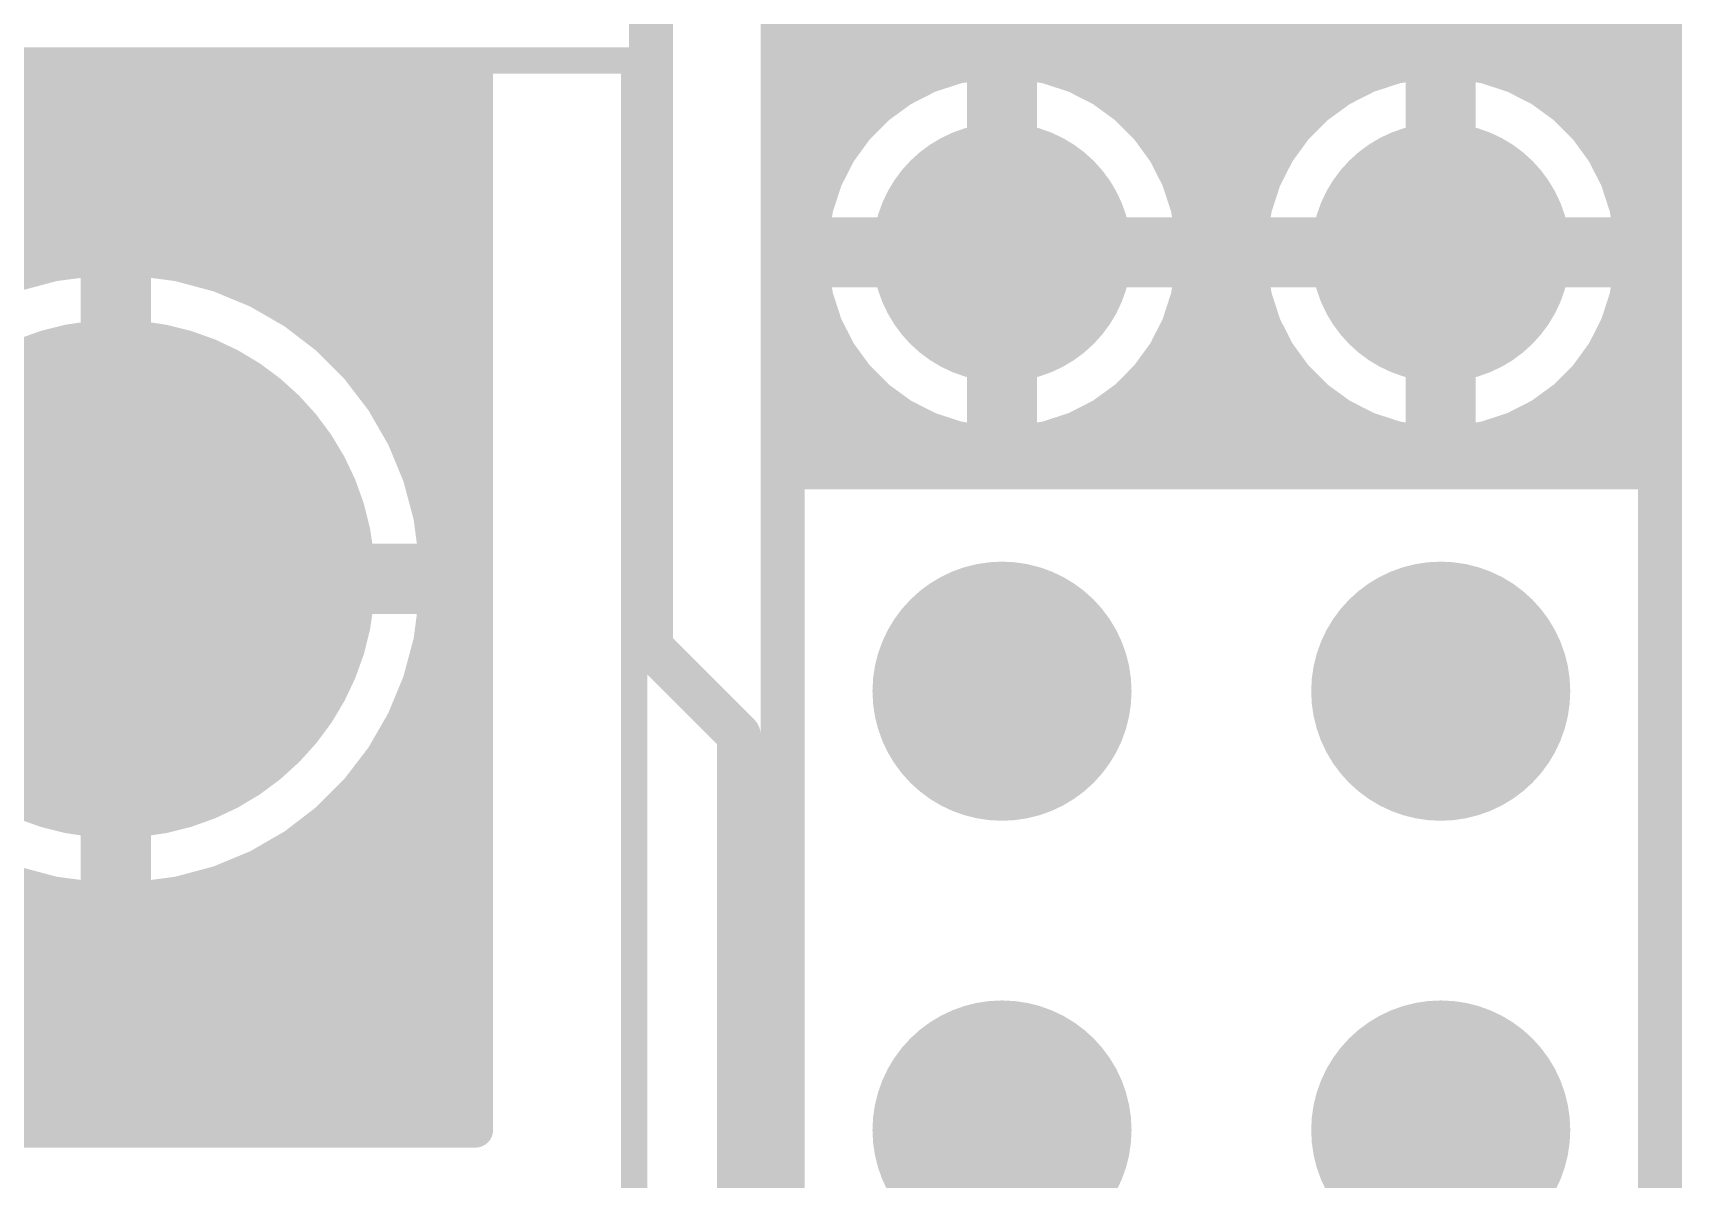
# Model space of a CAD drawing. Extents: x -0.01 to 5.59, y -0.05 to 1.65.
# Drawn here: x 1.8291 to 2.205, y 0.5388 to 0.8 of the extents above; entities that cross this region are included whole.
import ezdxf

# ---------------------------------------------------------------- set-up
doc = ezdxf.new("R2010")
doc.units = 0
for name, color, linetype in [('1', 22, 'CONTINUOUS'), ('16', 175, 'CONTINUOUS'), ('17', 82, 'CONTINUOUS'), ('21', 253, 'CONTINUOUS'), ('25', 253, 'CONTINUOUS')]:
    doc.layers.add(name, color=color, linetype=linetype)

# ---------------------------------------------------------------- blocks, each defined once
blk = doc.blocks.new('ROUNDP')
at = {"const_width": 0.5}
blk.add_lwpolyline([(0, -0.25, 1), (0, 0.25, 1), (0, -0.25)], format="xyb", dxfattribs=at)

msp = doc.modelspace()

# ---------------------------------------------------------------- linework, layer by layer
at = {"layer": '1'}
for points, const_width in [([(1.97, 0.66), (1.97, 1.138661)], 0.01), ([(1.75, 0.79), (1.93, 0.79)], 0.008), ([(1.93, 0.79), (1.93, 0.55)], 0.008), ([(1.41, 0.784), (1.93, 0.784)], 0.008), ([(1.41, 0.776), (1.93, 0.776)], 0.008), ([(1.41, 0.768), (1.93, 0.768)], 0.008), ([(1.41, 0.76), (1.93, 0.76)], 0.008), ([(1.41, 0.752), (1.93, 0.752)], 0.008), ([(1.843243, 0.748646), (1.833749, 0.747396)], 0.008), ([(1.844031, 0.748646), (1.843243, 0.748646)], 0.008), ([(1.844031, 0.679591), (1.844031, 0.748646)], 0.008), ([(1.852031, 0.748646), (1.852031, 0.679591)], 0.008), ([(1.85282, 0.748646), (1.852031, 0.748646)], 0.008), ([(1.862314, 0.747396), (1.85282, 0.748646)], 0.008), ([(1.833749, 0.747396), (1.824498, 0.744917)], 0.008), ([(1.844031, 0.744), (1.852031, 0.744)], 0.008), ([(1.871565, 0.744917), (1.862314, 0.747396)], 0.008), ([(1.880412, 0.741252), (1.871565, 0.744917)], 0.008), ([(1.873778, 0.744), (1.93, 0.744)], 0.008), ([(1.888706, 0.736464), (1.880412, 0.741252)], 0.008), ([(1.844031, 0.736), (1.852031, 0.736)], 0.008), ([(1.896303, 0.730634), (1.888706, 0.736464)], 0.008), ([(1.88931, 0.736), (1.93, 0.736)], 0.008), ([(1.903075, 0.723862), (1.896303, 0.730634)], 0.008), ([(1.844031, 0.728), (1.852031, 0.728)], 0.008), ([(1.898937, 0.728), (1.93, 0.728)], 0.008), ([(1.908905, 0.716265), (1.903075, 0.723862)], 0.008), ([(1.844031, 0.72), (1.852031, 0.72)], 0.008), ([(1.906039, 0.72), (1.93, 0.72)], 0.008), ([(1.913693, 0.707971), (1.908905, 0.716265)], 0.008), ([(1.844031, 0.712), (1.852031, 0.712)], 0.008), ([(1.911367, 0.712), (1.93, 0.712)], 0.008), ([(1.917358, 0.699124), (1.913693, 0.707971)], 0.008), ([(1.844031, 0.704), (1.852031, 0.704)], 0.008), ([(1.915338, 0.704), (1.93, 0.704)], 0.008), ([(1.919836, 0.689873), (1.917358, 0.699124)], 0.008), ([(1.844031, 0.696), (1.852031, 0.696)], 0.008), ([(1.918195, 0.696), (1.93, 0.696)], 0.008), ([(1.844031, 0.688), (1.852031, 0.688)], 0.008), ([(1.921086, 0.680379), (1.919836, 0.689873)], 0.008), ([(1.920083, 0.688), (1.93, 0.688)], 0.008), ([(1.921086, 0.67959), (1.921086, 0.680379)], 0.008), ([(1.774976, 0.67959), (1.844031, 0.67959)], 0.008), ([(1.844031, 0.68), (1.852031, 0.68)], 0.008), ([(1.852031, 0.679591), (1.844031, 0.679591)], 0.008), ([(1.844031, 0.67959), (1.844031, 0.671591)], 0.008), ([(1.852032, 0.671591), (1.852032, 0.67959)], 0.008), ([(1.852032, 0.67959), (1.921086, 0.67959)], 0.008), ([(1.921086, 0.68), (1.93, 0.68)], 0.008), ([(1.41, 0.672), (1.844031, 0.672)], 0.008), ([(1.844031, 0.671591), (1.774976, 0.671591)], 0.008), ([(1.844031, 0.602535), (1.844031, 0.67159)], 0.008), ([(1.844031, 0.67159), (1.852031, 0.67159)], 0.008), ([(1.852031, 0.67159), (1.852031, 0.602535)], 0.008), ([(1.852032, 0.672), (1.93, 0.672)], 0.008), ([(1.921086, 0.671591), (1.852032, 0.671591)], 0.008), ([(1.919836, 0.661308), (1.921086, 0.670802)], 0.008), ([(1.921086, 0.670802), (1.921086, 0.671591)], 0.008), ([(1.844031, 0.664), (1.852031, 0.664)], 0.008), ([(1.917358, 0.652057), (1.919836, 0.661308)], 0.008), ([(1.920191, 0.664), (1.93, 0.664)], 0.008), ([(1.99, 0.64), (1.97, 0.66)], 0.01), ([(1.844031, 0.656), (1.852031, 0.656)], 0.008), ([(1.918414, 0.656), (1.93, 0.656)], 0.008), ([(1.913693, 0.64321), (1.917358, 0.652057)], 0.008), ([(1.844031, 0.648), (1.852031, 0.648)], 0.008), ([(1.915677, 0.648), (1.93, 0.648)], 0.008), ([(1.908905, 0.634916), (1.913693, 0.64321)], 0.008), ([(1.844031, 0.64), (1.852031, 0.64)], 0.008), ([(1.91184, 0.64), (1.93, 0.64)], 0.008), ([(1.99, 0.1), (1.99, 0.64)], 0.01), ([(1.844031, 0.632), (1.852031, 0.632)], 0.008), ([(1.903075, 0.627319), (1.908905, 0.634916)], 0.008), ([(1.906667, 0.632), (1.93, 0.632)], 0.008), ([(1.844031, 0.624), (1.852031, 0.624)], 0.008), ([(1.896303, 0.620547), (1.903075, 0.627319)], 0.008), ([(1.899757, 0.624), (1.93, 0.624)], 0.008), ([(1.888706, 0.614717), (1.896303, 0.620547)], 0.008), ([(1.844031, 0.616), (1.852031, 0.616)], 0.008), ([(1.880412, 0.609929), (1.888706, 0.614717)], 0.008), ([(1.890378, 0.616), (1.93, 0.616)], 0.008), ([(1.871565, 0.606264), (1.880412, 0.609929)], 0.008), ([(1.824498, 0.606264), (1.833749, 0.603785)], 0.008), ([(1.844031, 0.608), (1.852031, 0.608)], 0.008), ([(1.862314, 0.603785), (1.871565, 0.606264)], 0.008), ([(1.875756, 0.608), (1.93, 0.608)], 0.008), ([(1.833749, 0.603785), (1.843243, 0.602535)], 0.008), ([(1.843243, 0.602535), (1.844031, 0.602535)], 0.008), ([(1.852031, 0.602535), (1.85282, 0.602535)], 0.008), ([(1.85282, 0.602535), (1.862314, 0.603785)], 0.008), ([(1.41, 0.6), (1.93, 0.6)], 0.008), ([(1.41, 0.592), (1.93, 0.592)], 0.008), ([(1.41, 0.584), (1.93, 0.584)], 0.008), ([(1.41, 0.576), (1.93, 0.576)], 0.008), ([(1.41, 0.568), (1.93, 0.568)], 0.008), ([(1.41, 0.56), (1.93, 0.56)], 0.008), ([(1.41, 0.552), (1.93, 0.552)], 0.008), ([(1.93, 0.55), (1.41, 0.55)], 0.008)]:
    msp.add_lwpolyline(points, dxfattribs=dict(at, const_width=const_width))
for points, const_width in [([(1.932, 0.79, 1), (1.928, 0.79)], 0.004), ([(1.93, 0.788, 1), (1.93, 0.792)], 0.004), ([(1.93, 0.782, 1), (1.93, 0.786)], 0.004), ([(1.93, 0.774, 1), (1.93, 0.778)], 0.004), ([(1.93, 0.766, 1), (1.93, 0.77)], 0.004), ([(1.93, 0.758, 1), (1.93, 0.762)], 0.004), ([(1.93, 0.75, 1), (1.93, 0.754)], 0.004), ([(1.843243, 0.750646, 1), (1.843243, 0.746646)], 0.004), ([(1.846031, 0.748646, 1), (1.842031, 0.748646)], 0.004), ([(1.843504, 0.746663, 1), (1.842982, 0.750628)], 0.004), ([(1.844031, 0.746646, 1), (1.844031, 0.750646)], 0.004), ([(1.854031, 0.748646, 1), (1.850031, 0.748646)], 0.004), ([(1.852031, 0.750646, 1), (1.852031, 0.746646)], 0.004), ([(1.853081, 0.750628, 1), (1.852559, 0.746663)], 0.004), ([(1.85282, 0.746646, 1), (1.85282, 0.750646)], 0.004), ([(1.833487, 0.749378, 1), (1.83401, 0.745413)], 0.004), ([(1.834266, 0.745464, 1), (1.833231, 0.749327)], 0.004), ([(1.844031, 0.746, 1), (1.844031, 0.742)], 0.004), ([(1.852031, 0.742, 1), (1.852031, 0.746)], 0.004), ([(1.862832, 0.749327, 1), (1.861797, 0.745464)], 0.004), ([(1.862053, 0.745413, 1), (1.862575, 0.749378)], 0.004), ([(1.87233, 0.746765, 1), (1.870799, 0.743069)], 0.004), ([(1.871047, 0.742985, 1), (1.872082, 0.746849)], 0.004), ([(1.873778, 0.746, 1), (1.873778, 0.742)], 0.004), ([(1.93, 0.742, 1), (1.93, 0.746)], 0.004), ([(1.881412, 0.742984, 1), (1.879412, 0.73952)], 0.004), ([(1.879647, 0.739404, 1), (1.881178, 0.7431)], 0.004), ([(1.844031, 0.738, 1), (1.844031, 0.734)], 0.004), ([(1.852031, 0.734, 1), (1.852031, 0.738)], 0.004), ([(1.889923, 0.738051, 1), (1.887488, 0.734877)], 0.004), ([(1.88931, 0.738, 1), (1.88931, 0.734)], 0.004), ([(1.887706, 0.734732, 1), (1.889706, 0.738196)], 0.004), ([(1.93, 0.734, 1), (1.93, 0.738)], 0.004), ([(1.897718, 0.732048, 1), (1.894889, 0.72922)], 0.004), ([(1.895086, 0.729047, 1), (1.897521, 0.732221)], 0.004), ([(1.844031, 0.73, 1), (1.844031, 0.726)], 0.004), ([(1.852031, 0.726, 1), (1.852031, 0.73)], 0.004), ([(1.898937, 0.73, 1), (1.898937, 0.726)], 0.004), ([(1.93, 0.726, 1), (1.93, 0.73)], 0.004), ([(1.904662, 0.72508, 1), (1.901488, 0.722645)], 0.004), ([(1.901661, 0.722448, 1), (1.904489, 0.725277)], 0.004), ([(1.844031, 0.722, 1), (1.844031, 0.718)], 0.004), ([(1.852031, 0.718, 1), (1.852031, 0.722)], 0.004), ([(1.906039, 0.722, 1), (1.906039, 0.718)], 0.004), ([(1.93, 0.718, 1), (1.93, 0.722)], 0.004), ([(1.910637, 0.717265, 1), (1.907173, 0.715265)], 0.004), ([(1.907318, 0.715047, 1), (1.910492, 0.717482)], 0.004), ([(1.844031, 0.714, 1), (1.844031, 0.71)], 0.004), ([(1.852031, 0.71, 1), (1.852031, 0.714)], 0.004), ([(1.911367, 0.714, 1), (1.911367, 0.71)], 0.004), ([(1.93, 0.71, 1), (1.93, 0.714)], 0.004), ([(1.915541, 0.708737, 1), (1.911845, 0.707206)], 0.004), ([(1.911961, 0.706971, 1), (1.915425, 0.708971)], 0.004), ([(1.844031, 0.706, 1), (1.844031, 0.702)], 0.004), ([(1.852031, 0.702, 1), (1.852031, 0.706)], 0.004), ([(1.915338, 0.706, 1), (1.915338, 0.702)], 0.004), ([(1.93, 0.702, 1), (1.93, 0.706)], 0.004), ([(1.91929, 0.699641, 1), (1.915426, 0.698606)], 0.004), ([(1.844031, 0.698, 1), (1.844031, 0.694)], 0.004), ([(1.852031, 0.694, 1), (1.852031, 0.698)], 0.004), ([(1.91551, 0.698358, 1), (1.919206, 0.699889)], 0.004), ([(1.918195, 0.698, 1), (1.918195, 0.694)], 0.004), ([(1.93, 0.694, 1), (1.93, 0.698)], 0.004), ([(1.844031, 0.69, 1), (1.844031, 0.686)], 0.004), ([(1.852031, 0.686, 1), (1.852031, 0.69)], 0.004), ([(1.921819, 0.690134, 1), (1.917854, 0.689612)], 0.004), ([(1.917905, 0.689356, 1), (1.921768, 0.690391)], 0.004), ([(1.920083, 0.69, 1), (1.920083, 0.686)], 0.004), ([(1.93, 0.686, 1), (1.93, 0.69)], 0.004), ([(1.923086, 0.680379, 1), (1.919086, 0.680379)], 0.004), ([(1.844031, 0.682, 1), (1.844031, 0.678)], 0.004), ([(1.844031, 0.681591, 1), (1.844031, 0.677591)], 0.004), ([(1.846031, 0.67959, 1), (1.842031, 0.67959)], 0.004), ([(1.842031, 0.679591, 1), (1.846031, 0.679591)], 0.004), ([(1.844031, 0.67759, 1), (1.844031, 0.68159)], 0.004), ([(1.850031, 0.679591, 1), (1.854031, 0.679591)], 0.004), ([(1.854032, 0.67959, 1), (1.850032, 0.67959)], 0.004), ([(1.852032, 0.68159, 1), (1.852032, 0.67759)], 0.004), ([(1.852031, 0.678, 1), (1.852031, 0.682)], 0.004), ([(1.852031, 0.677591, 1), (1.852031, 0.681591)], 0.004), ([(1.921086, 0.682, 1), (1.921086, 0.678)], 0.004), ([(1.919086, 0.67959, 1), (1.923086, 0.67959)], 0.004), ([(1.919104, 0.680118, 1), (1.923069, 0.68064)], 0.004), ([(1.921086, 0.67759, 1), (1.921086, 0.68159)], 0.004), ([(1.93, 0.678, 1), (1.93, 0.682)], 0.004), ([(1.846031, 0.67159, 1), (1.842031, 0.67159)], 0.004), ([(1.844031, 0.67359, 1), (1.844031, 0.66959)], 0.004), ([(1.842031, 0.671591, 1), (1.846031, 0.671591)], 0.004), ([(1.844031, 0.67, 1), (1.844031, 0.674)], 0.004), ([(1.844031, 0.669591, 1), (1.844031, 0.673591)], 0.004), ([(1.854031, 0.67159, 1), (1.850031, 0.67159)], 0.004), ([(1.852032, 0.674, 1), (1.852032, 0.67)], 0.004), ([(1.852032, 0.673591, 1), (1.852032, 0.669591)], 0.004), ([(1.850032, 0.671591, 1), (1.854032, 0.671591)], 0.004), ([(1.852031, 0.66959, 1), (1.852031, 0.67359)], 0.004), ([(1.923086, 0.671591, 1), (1.919086, 0.67159)], 0.004), ([(1.923069, 0.670541, 1), (1.919104, 0.671063)], 0.004), ([(1.921086, 0.669591, 1), (1.921086, 0.673591)], 0.004), ([(1.93, 0.67, 1), (1.93, 0.674)], 0.004), ([(1.919086, 0.670802, 1), (1.923086, 0.670802)], 0.004), ([(1.844031, 0.666, 1), (1.844031, 0.662)], 0.004), ([(1.852031, 0.662, 1), (1.852031, 0.666)], 0.004), ([(1.921768, 0.66079, 1), (1.917905, 0.661825)], 0.004), ([(1.920191, 0.666, 1), (1.920191, 0.662)], 0.004), ([(1.93, 0.662, 1), (1.93, 0.666)], 0.004), ([(1.917854, 0.661569, 1), (1.921819, 0.661047)], 0.004), ([(1.971768, 0.661768, 1), (1.968232, 0.658232)], 0.005), ([(1.9675, 0.66, 1), (1.9725, 0.66)], 0.005), ([(1.844031, 0.658, 1), (1.844031, 0.654)], 0.004), ([(1.852031, 0.654, 1), (1.852031, 0.658)], 0.004), ([(1.918414, 0.658, 1), (1.918414, 0.654)], 0.004), ([(1.93, 0.654, 1), (1.93, 0.658)], 0.004), ([(1.915426, 0.652575, 1), (1.91929, 0.65154)], 0.004), ([(1.919206, 0.651292, 1), (1.91551, 0.652823)], 0.004), ([(1.844031, 0.65, 1), (1.844031, 0.646)], 0.004), ([(1.852031, 0.646, 1), (1.852031, 0.65)], 0.004), ([(1.915677, 0.65, 1), (1.915677, 0.646)], 0.004), ([(1.93, 0.646, 1), (1.93, 0.65)], 0.004), ([(1.915425, 0.64221, 1), (1.911961, 0.64421)], 0.004), ([(1.844031, 0.642, 1), (1.844031, 0.638)], 0.004), ([(1.852031, 0.638, 1), (1.852031, 0.642)], 0.004), ([(1.91184, 0.642, 1), (1.91184, 0.638)], 0.004), ([(1.911845, 0.643975, 1), (1.915541, 0.642444)], 0.004), ([(1.93, 0.638, 1), (1.93, 0.642)], 0.004), ([(1.9925, 0.64, 1), (1.9875, 0.64)], 0.005), ([(1.988232, 0.638232, 1), (1.991768, 0.641768)], 0.005), ([(1.844031, 0.634, 1), (1.844031, 0.63)], 0.004), ([(1.852031, 0.63, 1), (1.852031, 0.634)], 0.004), ([(1.906667, 0.634, 1), (1.906667, 0.63)], 0.004), ([(1.907173, 0.635916, 1), (1.910637, 0.633916)], 0.004), ([(1.910492, 0.633699, 1), (1.907318, 0.636134)], 0.004), ([(1.93, 0.63, 1), (1.93, 0.634)], 0.004), ([(1.844031, 0.626, 1), (1.844031, 0.622)], 0.004), ([(1.852031, 0.622, 1), (1.852031, 0.626)], 0.004), ([(1.899757, 0.626, 1), (1.899757, 0.622)], 0.004), ([(1.901488, 0.628536, 1), (1.904662, 0.626101)], 0.004), ([(1.904489, 0.625904, 1), (1.901661, 0.628733)], 0.004), ([(1.93, 0.622, 1), (1.93, 0.626)], 0.004), ([(1.894889, 0.621961, 1), (1.897718, 0.619133)], 0.004), ([(1.897521, 0.61896, 1), (1.895086, 0.622134)], 0.004), ([(1.844031, 0.618, 1), (1.844031, 0.614)], 0.004), ([(1.852031, 0.614, 1), (1.852031, 0.618)], 0.004), ([(1.887488, 0.616304, 1), (1.889923, 0.61313)], 0.004), ([(1.889706, 0.612985, 1), (1.887706, 0.616449)], 0.004), ([(1.890378, 0.618, 1), (1.890378, 0.614)], 0.004), ([(1.93, 0.614, 1), (1.93, 0.618)], 0.004), ([(1.879412, 0.611661, 1), (1.881412, 0.608197)], 0.004), ([(1.881178, 0.608081, 1), (1.879647, 0.611777)], 0.004), ([(1.844031, 0.61, 1), (1.844031, 0.606)], 0.004), ([(1.852031, 0.606, 1), (1.852031, 0.61)], 0.004), ([(1.870799, 0.608112, 1), (1.87233, 0.604416)], 0.004), ([(1.872082, 0.604332, 1), (1.871047, 0.608196)], 0.004), ([(1.875756, 0.61, 1), (1.875756, 0.606)], 0.004), ([(1.93, 0.606, 1), (1.93, 0.61)], 0.004), ([(1.83401, 0.605768, 1), (1.833487, 0.601803)], 0.004), ([(1.833231, 0.601854, 1), (1.834266, 0.605717)], 0.004), ([(1.843243, 0.604535, 1), (1.843243, 0.600535)], 0.004), ([(1.842982, 0.600553, 1), (1.843504, 0.604518)], 0.004), ([(1.844031, 0.600535, 1), (1.844031, 0.604535)], 0.004), ([(1.852031, 0.604535, 1), (1.852031, 0.600535)], 0.004), ([(1.852559, 0.604518, 1), (1.853081, 0.600553)], 0.004), ([(1.85282, 0.600535, 1), (1.85282, 0.604535)], 0.004), ([(1.861797, 0.605717, 1), (1.862832, 0.601854)], 0.004), ([(1.862575, 0.601803, 1), (1.862053, 0.605768)], 0.004), ([(1.842031, 0.602535, 1), (1.846031, 0.602535)], 0.004), ([(1.850031, 0.602535, 1), (1.854031, 0.602535)], 0.004), ([(1.93, 0.598, 1), (1.93, 0.602)], 0.004), ([(1.93, 0.59, 1), (1.93, 0.594)], 0.004), ([(1.93, 0.582, 1), (1.93, 0.586)], 0.004), ([(1.93, 0.574, 1), (1.93, 0.578)], 0.004), ([(1.93, 0.566, 1), (1.93, 0.57)], 0.004), ([(1.93, 0.558, 1), (1.93, 0.562)], 0.004), ([(1.93, 0.55, 1), (1.93, 0.554)], 0.004), ([(1.93, 0.548, 1), (1.93, 0.552)], 0.004), ([(1.928, 0.55, 1), (1.932, 0.55)], 0.004)]:
    msp.add_lwpolyline(points, format="xyb", dxfattribs=dict(at, const_width=const_width))
at = {"layer": '16', "const_width": 0.008}
for points in [[(2, 0.7), (2, 0.9)], [(2.2, 0.9), (2.2, 0.7)], [(2, 0.8), (2.2, 0.8)], [(2.046, 0.793436), (2.039807, 0.792456)], [(2.046, 0.754), (2.046, 0.793436)], [(2.054, 0.793436), (2.054, 0.754)], [(2.060193, 0.792456), (2.054, 0.793436)], [(2.146, 0.793436), (2.139807, 0.792456)], [(2.146, 0.754), (2.146, 0.793436)], [(2.154, 0.793436), (2.154, 0.754)], [(2.160193, 0.792456), (2.154, 0.793436)], [(2, 0.792), (2.038405, 0.792)], [(2.033291, 0.790338), (2.027187, 0.787228)], [(2.039807, 0.792456), (2.033291, 0.790338)], [(2.046, 0.792), (2.054, 0.792)], [(2.066709, 0.790338), (2.060193, 0.792456)], [(2.061595, 0.792), (2.138405, 0.792)], [(2.072813, 0.787228), (2.066709, 0.790338)], [(2.133291, 0.790338), (2.127187, 0.787228)], [(2.139807, 0.792456), (2.133291, 0.790338)], [(2.146, 0.792), (2.154, 0.792)], [(2.166709, 0.790338), (2.160193, 0.792456)], [(2.161595, 0.792), (2.2, 0.792)], [(2.172813, 0.787228), (2.166709, 0.790338)], [(2.027187, 0.787228), (2.021644, 0.783201)], [(2.078356, 0.783201), (2.072813, 0.787228)], [(2.127187, 0.787228), (2.121644, 0.783201)], [(2.178356, 0.783201), (2.172813, 0.787228)], [(2, 0.784), (2.022744, 0.784)], [(2.021644, 0.783201), (2.016799, 0.778356)], [(2.046, 0.784), (2.054, 0.784)], [(2.077256, 0.784), (2.122744, 0.784)], [(2.083201, 0.778356), (2.078356, 0.783201)], [(2.121644, 0.783201), (2.116799, 0.778356)], [(2.146, 0.784), (2.154, 0.784)], [(2.177256, 0.784), (2.2, 0.784)], [(2.183201, 0.778356), (2.178356, 0.783201)], [(2.016799, 0.778356), (2.012772, 0.772813)], [(2.087228, 0.772813), (2.083201, 0.778356)], [(2.116799, 0.778356), (2.112772, 0.772813)], [(2.187228, 0.772813), (2.183201, 0.778356)], [(2, 0.776), (2.015087, 0.776)], [(2.046, 0.776), (2.054, 0.776)], [(2.084913, 0.776), (2.115087, 0.776)], [(2.146, 0.776), (2.154, 0.776)], [(2.184913, 0.776), (2.2, 0.776)], [(2.012772, 0.772813), (2.009661, 0.766709)], [(2.090338, 0.766709), (2.087228, 0.772813)], [(2.112772, 0.772813), (2.109661, 0.766709)], [(2.190338, 0.766709), (2.187228, 0.772813)], [(2, 0.768), (2.010319, 0.768)], [(2.009661, 0.766709), (2.007544, 0.760193)], [(2.046, 0.768), (2.054, 0.768)], [(2.089681, 0.768), (2.110319, 0.768)], [(2.092456, 0.760193), (2.090338, 0.766709)], [(2.109661, 0.766709), (2.107544, 0.760193)], [(2.146, 0.768), (2.154, 0.768)], [(2.189681, 0.768), (2.2, 0.768)], [(2.192456, 0.760193), (2.190338, 0.766709)], [(2, 0.76), (2.007514, 0.76)], [(2.007544, 0.760193), (2.006563, 0.754)], [(2.046, 0.76), (2.054, 0.76)], [(2.093436, 0.754), (2.092456, 0.760193)], [(2.092486, 0.76), (2.107514, 0.76)], [(2.107544, 0.760193), (2.106563, 0.754)], [(2.146, 0.76), (2.154, 0.76)], [(2.193436, 0.754), (2.192456, 0.760193)], [(2.192486, 0.76), (2.2, 0.76)], [(2, 0.752), (2.045999, 0.752)], [(2.006563, 0.754), (2.045999, 0.754)], [(2.045999, 0.754), (2.045999, 0.746)], [(2.054, 0.754), (2.046, 0.754)], [(2.054, 0.746), (2.054, 0.754)], [(2.054, 0.754), (2.093436, 0.754)], [(2.054, 0.752), (2.145999, 0.752)], [(2.106563, 0.754), (2.145999, 0.754)], [(2.145999, 0.754), (2.145999, 0.746)], [(2.154, 0.754), (2.146, 0.754)], [(2.154, 0.746), (2.154, 0.754)], [(2.154, 0.754), (2.193436, 0.754)], [(2.154, 0.752), (2.2, 0.752)], [(2, 0.744), (2.00688, 0.744)], [(2.045999, 0.746), (2.006563, 0.746)], [(2.006563, 0.746), (2.007544, 0.739807)], [(2.046, 0.706563), (2.046, 0.745999)], [(2.046, 0.745999), (2.054, 0.745999)], [(2.046, 0.744), (2.054, 0.744)], [(2.093436, 0.746), (2.054, 0.746)], [(2.054, 0.745999), (2.054, 0.706563)], [(2.092456, 0.739807), (2.093436, 0.746)], [(2.09312, 0.744), (2.10688, 0.744)], [(2.145999, 0.746), (2.106563, 0.746)], [(2.106563, 0.746), (2.107544, 0.739807)], [(2.146, 0.706563), (2.146, 0.745999)], [(2.146, 0.745999), (2.154, 0.745999)], [(2.146, 0.744), (2.154, 0.744)], [(2.193436, 0.746), (2.154, 0.746)], [(2.154, 0.745999), (2.154, 0.706563)], [(2.192456, 0.739807), (2.193436, 0.746)], [(2.19312, 0.744), (2.2, 0.744)], [(2.007544, 0.739807), (2.009661, 0.733291)], [(2.090338, 0.733291), (2.092456, 0.739807)], [(2.107544, 0.739807), (2.109661, 0.733291)], [(2.190338, 0.733291), (2.192456, 0.739807)], [(2, 0.736), (2.008781, 0.736)], [(2.009661, 0.733291), (2.012772, 0.727187)], [(2.046, 0.736), (2.054, 0.736)], [(2.087228, 0.727187), (2.090338, 0.733291)], [(2.091219, 0.736), (2.108781, 0.736)], [(2.109661, 0.733291), (2.112772, 0.727187)], [(2.146, 0.736), (2.154, 0.736)], [(2.187228, 0.727187), (2.190338, 0.733291)], [(2.191219, 0.736), (2.2, 0.736)], [(2, 0.728), (2.012357, 0.728)], [(2.012772, 0.727187), (2.016799, 0.721644)], [(2.046, 0.728), (2.054, 0.728)], [(2.083201, 0.721644), (2.087228, 0.727187)], [(2.087642, 0.728), (2.112357, 0.728)], [(2.112772, 0.727187), (2.116799, 0.721644)], [(2.146, 0.728), (2.154, 0.728)], [(2.183201, 0.721644), (2.187228, 0.727187)], [(2.187642, 0.728), (2.2, 0.728)], [(2.016799, 0.721644), (2.021644, 0.716799)], [(2.078356, 0.716799), (2.083201, 0.721644)], [(2.116799, 0.721644), (2.121644, 0.716799)], [(2.178356, 0.716799), (2.183201, 0.721644)], [(2, 0.72), (2.018443, 0.72)], [(2.046, 0.72), (2.054, 0.72)], [(2.081557, 0.72), (2.118443, 0.72)], [(2.146, 0.72), (2.154, 0.72)], [(2.181557, 0.72), (2.2, 0.72)], [(2.021644, 0.716799), (2.027187, 0.712772)], [(2.072813, 0.712772), (2.078356, 0.716799)], [(2.121644, 0.716799), (2.127187, 0.712772)], [(2.172813, 0.712772), (2.178356, 0.716799)], [(2, 0.712), (2.028701, 0.712)], [(2.027187, 0.712772), (2.033291, 0.709661)], [(2.046, 0.712), (2.054, 0.712)], [(2.066709, 0.709661), (2.072813, 0.712772)], [(2.071298, 0.712), (2.128701, 0.712)], [(2.127187, 0.712772), (2.133291, 0.709661)], [(2.146, 0.712), (2.154, 0.712)], [(2.166709, 0.709661), (2.172813, 0.712772)], [(2.171298, 0.712), (2.2, 0.712)], [(2.033291, 0.709661), (2.039807, 0.707544)], [(2.039807, 0.707544), (2.046, 0.706563)], [(2.054, 0.706563), (2.060193, 0.707544)], [(2.060193, 0.707544), (2.066709, 0.709661)], [(2.133291, 0.709661), (2.139807, 0.707544)], [(2.139807, 0.707544), (2.146, 0.706563)], [(2.154, 0.706563), (2.160193, 0.707544)], [(2.160193, 0.707544), (2.166709, 0.709661)], [(2, 0.704), (2.2, 0.704)], [(2.2, 0.7), (2, 0.7)]]:
    msp.add_lwpolyline(points, dxfattribs=at)
at = {"layer": '16', "const_width": 0.004}
for points in [[(2, 0.802, 1), (2, 0.798)], [(2.2, 0.798, 1), (2.2, 0.802)], [(2.048, 0.793436, 1), (2.044, 0.793436)], [(2.046313, 0.791461, 1), (2.045687, 0.795412)], [(2.054313, 0.795412, 1), (2.053687, 0.791461)], [(2.056, 0.793436, 1), (2.052, 0.793436)], [(2.148, 0.793436, 1), (2.144, 0.793436)], [(2.146313, 0.791461, 1), (2.145687, 0.795412)], [(2.154313, 0.795412, 1), (2.153687, 0.791461)], [(2.156, 0.793436, 1), (2.152, 0.793436)], [(2, 0.794, 1), (2, 0.79)], [(2.032673, 0.792241, 1), (2.033909, 0.788436)], [(2.034199, 0.788556, 1), (2.032383, 0.79212)], [(2.039494, 0.794431, 1), (2.04012, 0.79048)], [(2.038405, 0.79, 1), (2.038405, 0.794)], [(2.040425, 0.790553, 1), (2.039189, 0.794358)], [(2.046, 0.794, 1), (2.046, 0.79)], [(2.054, 0.79, 1), (2.054, 0.794)], [(2.060811, 0.794358, 1), (2.059575, 0.790553)], [(2.061595, 0.794, 1), (2.061595, 0.79)], [(2.05988, 0.79048, 1), (2.060506, 0.794431)], [(2.067617, 0.79212, 1), (2.065801, 0.788556)], [(2.066091, 0.788436, 1), (2.067327, 0.792241)], [(2.132673, 0.792241, 1), (2.133909, 0.788436)], [(2.134199, 0.788556, 1), (2.132383, 0.79212)], [(2.139494, 0.794431, 1), (2.14012, 0.79048)], [(2.138405, 0.79, 1), (2.138405, 0.794)], [(2.140425, 0.790553, 1), (2.139189, 0.794358)], [(2.146, 0.794, 1), (2.146, 0.79)], [(2.154, 0.79, 1), (2.154, 0.794)], [(2.160811, 0.794358, 1), (2.159575, 0.790553)], [(2.161595, 0.794, 1), (2.161595, 0.79)], [(2.15988, 0.79048, 1), (2.160506, 0.794431)], [(2.167617, 0.79212, 1), (2.165801, 0.788556)], [(2.166091, 0.788436, 1), (2.167327, 0.792241)], [(2.2, 0.79, 1), (2.2, 0.794)], [(2.026279, 0.78901, 1), (2.028095, 0.785446)], [(2.028362, 0.78561, 1), (2.026011, 0.788846)], [(2.073989, 0.788846, 1), (2.071638, 0.78561)], [(2.071905, 0.785446, 1), (2.073721, 0.78901)], [(2.126279, 0.78901, 1), (2.128095, 0.785446)], [(2.128362, 0.78561, 1), (2.126011, 0.788846)], [(2.173989, 0.788846, 1), (2.171638, 0.78561)], [(2.171905, 0.785446, 1), (2.173721, 0.78901)], [(2, 0.786, 1), (2, 0.782)], [(2.020468, 0.784819, 1), (2.022819, 0.781583)], [(2.023058, 0.781787, 1), (2.020229, 0.784615)], [(2.022744, 0.782, 1), (2.022744, 0.786)], [(2.046, 0.786, 1), (2.046, 0.782)], [(2.054, 0.782, 1), (2.054, 0.786)], [(2.077256, 0.786, 1), (2.077256, 0.782)], [(2.07977, 0.784615, 1), (2.076942, 0.781787)], [(2.077181, 0.781583, 1), (2.079532, 0.784819)], [(2.120468, 0.784819, 1), (2.122819, 0.781583)], [(2.123058, 0.781787, 1), (2.120229, 0.784615)], [(2.122744, 0.782, 1), (2.122744, 0.786)], [(2.146, 0.786, 1), (2.146, 0.782)], [(2.154, 0.782, 1), (2.154, 0.786)], [(2.177256, 0.786, 1), (2.177256, 0.782)], [(2.17977, 0.784615, 1), (2.176942, 0.781787)], [(2.177181, 0.781583, 1), (2.179532, 0.784819)], [(2.2, 0.782, 1), (2.2, 0.786)], [(2.018417, 0.777181, 1), (2.015181, 0.779532)], [(2.084819, 0.779532, 1), (2.081583, 0.777181)], [(2.118417, 0.777181, 1), (2.115181, 0.779532)], [(2.184819, 0.779532, 1), (2.181583, 0.777181)], [(2, 0.778, 1), (2, 0.774)], [(2.015385, 0.77977, 1), (2.018213, 0.776942)], [(2.015087, 0.774, 1), (2.015087, 0.778)], [(2.046, 0.778, 1), (2.046, 0.774)], [(2.054, 0.774, 1), (2.054, 0.778)], [(2.081787, 0.776942, 1), (2.084615, 0.77977)], [(2.084913, 0.778, 1), (2.084913, 0.774)], [(2.115385, 0.77977, 1), (2.118213, 0.776942)], [(2.115087, 0.774, 1), (2.115087, 0.778)], [(2.146, 0.778, 1), (2.146, 0.774)], [(2.154, 0.774, 1), (2.154, 0.778)], [(2.181787, 0.776942, 1), (2.184615, 0.77977)], [(2.184913, 0.778, 1), (2.184913, 0.774)], [(2.2, 0.774, 1), (2.2, 0.778)], [(2.011154, 0.773989, 1), (2.01439, 0.771638)], [(2.014554, 0.771905, 1), (2.01099, 0.773721)], [(2.08901, 0.773721, 1), (2.085446, 0.771905)], [(2.08561, 0.771638, 1), (2.088846, 0.773989)], [(2.111154, 0.773989, 1), (2.11439, 0.771638)], [(2.114554, 0.771905, 1), (2.11099, 0.773721)], [(2.18901, 0.773721, 1), (2.185446, 0.771905)], [(2.18561, 0.771638, 1), (2.188846, 0.773989)], [(2, 0.77, 1), (2, 0.766)], [(2.011564, 0.766091, 1), (2.007759, 0.767327)], [(2.010319, 0.766, 1), (2.010319, 0.77)], [(2.046, 0.77, 1), (2.046, 0.766)], [(2.054, 0.766, 1), (2.054, 0.77)], [(2.089681, 0.77, 1), (2.089681, 0.766)], [(2.092241, 0.767327, 1), (2.088436, 0.766091)], [(2.111564, 0.766091, 1), (2.107759, 0.767327)], [(2.110319, 0.766, 1), (2.110319, 0.77)], [(2.146, 0.77, 1), (2.146, 0.766)], [(2.154, 0.766, 1), (2.154, 0.77)], [(2.189681, 0.77, 1), (2.189681, 0.766)], [(2.192241, 0.767327, 1), (2.188436, 0.766091)], [(2.2, 0.766, 1), (2.2, 0.77)], [(2.007879, 0.767617, 1), (2.011443, 0.765801)], [(2.088556, 0.765801, 1), (2.09212, 0.767617)], [(2.107879, 0.767617, 1), (2.111443, 0.765801)], [(2.188556, 0.765801, 1), (2.19212, 0.767617)], [(2, 0.762, 1), (2, 0.758)], [(2.00952, 0.75988, 1), (2.005569, 0.760506)], [(2.007514, 0.758, 1), (2.007514, 0.762)], [(2.046, 0.762, 1), (2.046, 0.758)], [(2.054, 0.758, 1), (2.054, 0.762)], [(2.094431, 0.760506, 1), (2.09048, 0.75988)], [(2.092486, 0.762, 1), (2.092486, 0.758)], [(2.10952, 0.75988, 1), (2.105569, 0.760506)], [(2.107514, 0.758, 1), (2.107514, 0.762)], [(2.146, 0.762, 1), (2.146, 0.758)], [(2.154, 0.758, 1), (2.154, 0.762)], [(2.194431, 0.760506, 1), (2.19048, 0.75988)], [(2.192486, 0.762, 1), (2.192486, 0.758)], [(2.2, 0.758, 1), (2.2, 0.762)], [(2.005642, 0.760811, 1), (2.009446, 0.759575)], [(2.090553, 0.759575, 1), (2.094358, 0.760811)], [(2.105642, 0.760811, 1), (2.109446, 0.759575)], [(2.190553, 0.759575, 1), (2.194358, 0.760811)], [(2, 0.754, 1), (2, 0.75)], [(2.006563, 0.756, 1), (2.006563, 0.752)], [(2.004588, 0.754313, 1), (2.008539, 0.753687)], [(2.047999, 0.754, 1), (2.043999, 0.754)], [(2.046, 0.756, 1), (2.046, 0.752)], [(2.044, 0.754, 1), (2.048, 0.754)], [(2.045999, 0.752, 1), (2.045999, 0.756)], [(2.045999, 0.75, 1), (2.045999, 0.754)], [(2.056, 0.754, 1), (2.052, 0.754)], [(2.054, 0.756, 1), (2.054, 0.752)], [(2.052, 0.754, 1), (2.056, 0.754)], [(2.054, 0.754, 1), (2.054, 0.75)], [(2.054, 0.752, 1), (2.054, 0.756)], [(2.091461, 0.753687, 1), (2.095412, 0.754313)], [(2.093436, 0.752, 1), (2.093436, 0.756)], [(2.106563, 0.756, 1), (2.106563, 0.752)], [(2.104588, 0.754313, 1), (2.108539, 0.753687)], [(2.147999, 0.754, 1), (2.143999, 0.754)], [(2.146, 0.756, 1), (2.146, 0.752)], [(2.144, 0.754, 1), (2.148, 0.754)], [(2.145999, 0.752, 1), (2.145999, 0.756)], [(2.145999, 0.75, 1), (2.145999, 0.754)], [(2.156, 0.754, 1), (2.152, 0.754)], [(2.154, 0.756, 1), (2.154, 0.752)], [(2.152, 0.754, 1), (2.156, 0.754)], [(2.154, 0.754, 1), (2.154, 0.75)], [(2.154, 0.752, 1), (2.154, 0.756)], [(2.191461, 0.753687, 1), (2.195412, 0.754313)], [(2.193436, 0.752, 1), (2.193436, 0.756)], [(2.2, 0.75, 1), (2.2, 0.754)], [(2, 0.746, 1), (2, 0.742)], [(2.006563, 0.748, 1), (2.006563, 0.744)], [(2.008539, 0.746313, 1), (2.004588, 0.745687)], [(2.00688, 0.742, 1), (2.00688, 0.746)], [(2.043999, 0.746, 1), (2.047999, 0.746)], [(2.048, 0.745999, 1), (2.044, 0.745999)], [(2.046, 0.747999, 1), (2.046, 0.743999)], [(2.046, 0.746, 1), (2.046, 0.742)], [(2.045999, 0.744, 1), (2.045999, 0.748)], [(2.054, 0.748, 1), (2.054, 0.744)], [(2.056, 0.745999, 1), (2.052, 0.745999)], [(2.052, 0.746, 1), (2.056, 0.746)], [(2.054, 0.743999, 1), (2.054, 0.747999)], [(2.054, 0.742, 1), (2.054, 0.746)], [(2.09312, 0.746, 1), (2.09312, 0.742)], [(2.095412, 0.745687, 1), (2.091461, 0.746313)], [(2.093436, 0.744, 1), (2.093436, 0.748)], [(2.106563, 0.748, 1), (2.106563, 0.744)], [(2.108539, 0.746313, 1), (2.104588, 0.745687)], [(2.10688, 0.742, 1), (2.10688, 0.746)], [(2.143999, 0.746, 1), (2.147999, 0.746)], [(2.148, 0.745999, 1), (2.144, 0.745999)], [(2.146, 0.747999, 1), (2.146, 0.743999)], [(2.146, 0.746, 1), (2.146, 0.742)], [(2.145999, 0.744, 1), (2.145999, 0.748)], [(2.154, 0.748, 1), (2.154, 0.744)], [(2.156, 0.745999, 1), (2.152, 0.745999)], [(2.152, 0.746, 1), (2.156, 0.746)], [(2.154, 0.743999, 1), (2.154, 0.747999)], [(2.154, 0.742, 1), (2.154, 0.746)], [(2.19312, 0.746, 1), (2.19312, 0.742)], [(2.195412, 0.745687, 1), (2.191461, 0.746313)], [(2.193436, 0.744, 1), (2.193436, 0.748)], [(2.2, 0.742, 1), (2.2, 0.746)], [(2.009446, 0.740425, 1), (2.005642, 0.739189)], [(2.005569, 0.739494, 1), (2.00952, 0.74012)], [(2.09048, 0.74012, 1), (2.094431, 0.739494)], [(2.094358, 0.739189, 1), (2.090553, 0.740425)], [(2.109446, 0.740425, 1), (2.105642, 0.739189)], [(2.105569, 0.739494, 1), (2.10952, 0.74012)], [(2.19048, 0.74012, 1), (2.194431, 0.739494)], [(2.194358, 0.739189, 1), (2.190553, 0.740425)], [(2, 0.738, 1), (2, 0.734)], [(2.011443, 0.734199, 1), (2.007879, 0.732383)], [(2.008781, 0.734, 1), (2.008781, 0.738)], [(2.046, 0.738, 1), (2.046, 0.734)], [(2.054, 0.734, 1), (2.054, 0.738)], [(2.09212, 0.732383, 1), (2.088556, 0.734199)], [(2.091219, 0.738, 1), (2.091219, 0.734)], [(2.111443, 0.734199, 1), (2.107879, 0.732383)], [(2.108781, 0.734, 1), (2.108781, 0.738)], [(2.146, 0.738, 1), (2.146, 0.734)], [(2.154, 0.734, 1), (2.154, 0.738)], [(2.19212, 0.732383, 1), (2.188556, 0.734199)], [(2.191219, 0.738, 1), (2.191219, 0.734)], [(2.2, 0.734, 1), (2.2, 0.738)], [(2.007759, 0.732673, 1), (2.011564, 0.733909)], [(2.088436, 0.733909, 1), (2.092241, 0.732673)], [(2.107759, 0.732673, 1), (2.111564, 0.733909)], [(2.188436, 0.733909, 1), (2.192241, 0.732673)], [(2, 0.73, 1), (2, 0.726)], [(2.01439, 0.728362, 1), (2.011154, 0.726011)], [(2.01099, 0.726279, 1), (2.014554, 0.728095)], [(2.012357, 0.726, 1), (2.012357, 0.73)], [(2.046, 0.73, 1), (2.046, 0.726)], [(2.054, 0.726, 1), (2.054, 0.73)], [(2.085446, 0.728095, 1), (2.08901, 0.726279)], [(2.088846, 0.726011, 1), (2.08561, 0.728362)], [(2.087642, 0.73, 1), (2.087642, 0.726)], [(2.11439, 0.728362, 1), (2.111154, 0.726011)], [(2.11099, 0.726279, 1), (2.114554, 0.728095)], [(2.112357, 0.726, 1), (2.112357, 0.73)], [(2.146, 0.73, 1), (2.146, 0.726)], [(2.154, 0.726, 1), (2.154, 0.73)], [(2.185446, 0.728095, 1), (2.18901, 0.726279)], [(2.188846, 0.726011, 1), (2.18561, 0.728362)], [(2.187642, 0.73, 1), (2.187642, 0.726)], [(2.2, 0.726, 1), (2.2, 0.73)], [(2.018213, 0.723058, 1), (2.015385, 0.720229)], [(2.084615, 0.720229, 1), (2.081787, 0.723058)], [(2.118213, 0.723058, 1), (2.115385, 0.720229)], [(2.184615, 0.720229, 1), (2.181787, 0.723058)], [(2, 0.722, 1), (2, 0.718)], [(2.015181, 0.720468, 1), (2.018417, 0.722819)], [(2.018443, 0.718, 1), (2.018443, 0.722)], [(2.046, 0.722, 1), (2.046, 0.718)], [(2.054, 0.718, 1), (2.054, 0.722)], [(2.081557, 0.722, 1), (2.081557, 0.718)], [(2.081583, 0.722819, 1), (2.084819, 0.720468)], [(2.115181, 0.720468, 1), (2.118417, 0.722819)], [(2.118443, 0.718, 1), (2.118443, 0.722)], [(2.146, 0.722, 1), (2.146, 0.718)], [(2.154, 0.718, 1), (2.154, 0.722)], [(2.181557, 0.722, 1), (2.181557, 0.718)], [(2.181583, 0.722819, 1), (2.184819, 0.720468)], [(2.2, 0.718, 1), (2.2, 0.722)], [(2.022819, 0.718417, 1), (2.020468, 0.715181)], [(2.020229, 0.715385, 1), (2.023058, 0.718213)], [(2.076942, 0.718213, 1), (2.07977, 0.715385)], [(2.079532, 0.715181, 1), (2.077181, 0.718417)], [(2.122819, 0.718417, 1), (2.120468, 0.715181)], [(2.120229, 0.715385, 1), (2.123058, 0.718213)], [(2.176942, 0.718213, 1), (2.17977, 0.715385)], [(2.179532, 0.715181, 1), (2.177181, 0.718417)], [(2, 0.714, 1), (2, 0.71)], [(2.028095, 0.714554, 1), (2.026279, 0.71099)], [(2.026011, 0.711154, 1), (2.028362, 0.71439)], [(2.028701, 0.71, 1), (2.028701, 0.714)], [(2.046, 0.714, 1), (2.046, 0.71)], [(2.054, 0.71, 1), (2.054, 0.714)], [(2.071298, 0.714, 1), (2.071298, 0.71)], [(2.071638, 0.71439, 1), (2.073989, 0.711154)], [(2.073721, 0.71099, 1), (2.071905, 0.714554)], [(2.128095, 0.714554, 1), (2.126279, 0.71099)], [(2.126011, 0.711154, 1), (2.128362, 0.71439)], [(2.128701, 0.71, 1), (2.128701, 0.714)], [(2.146, 0.714, 1), (2.146, 0.71)], [(2.154, 0.71, 1), (2.154, 0.714)], [(2.171298, 0.714, 1), (2.171298, 0.71)], [(2.171638, 0.71439, 1), (2.173989, 0.711154)], [(2.173721, 0.71099, 1), (2.171905, 0.714554)], [(2.2, 0.71, 1), (2.2, 0.714)], [(2.033909, 0.711564, 1), (2.032673, 0.707759)], [(2.032383, 0.707879, 1), (2.034199, 0.711443)], [(2.04012, 0.70952, 1), (2.039494, 0.705569)], [(2.039189, 0.705642, 1), (2.040425, 0.709446)], [(2.045687, 0.704588, 1), (2.046313, 0.708539)], [(2.053687, 0.708539, 1), (2.054313, 0.704588)], [(2.059575, 0.709446, 1), (2.060811, 0.705642)], [(2.060506, 0.705569, 1), (2.05988, 0.70952)], [(2.065801, 0.711443, 1), (2.067617, 0.707879)], [(2.067327, 0.707759, 1), (2.066091, 0.711564)], [(2.133909, 0.711564, 1), (2.132673, 0.707759)], [(2.132383, 0.707879, 1), (2.134199, 0.711443)], [(2.14012, 0.70952, 1), (2.139494, 0.705569)], [(2.139189, 0.705642, 1), (2.140425, 0.709446)], [(2.145687, 0.704588, 1), (2.146313, 0.708539)], [(2.153687, 0.708539, 1), (2.154313, 0.704588)], [(2.159575, 0.709446, 1), (2.160811, 0.705642)], [(2.160506, 0.705569, 1), (2.15988, 0.70952)], [(2.165801, 0.711443, 1), (2.167617, 0.707879)], [(2.167327, 0.707759, 1), (2.166091, 0.711564)], [(2, 0.706, 1), (2, 0.702)], [(2.044, 0.706563, 1), (2.048, 0.706563)], [(2.052, 0.706563, 1), (2.056, 0.706563)], [(2.144, 0.706563, 1), (2.148, 0.706563)], [(2.152, 0.706563, 1), (2.156, 0.706563)], [(2.2, 0.702, 1), (2.2, 0.706)], [(2, 0.702, 1), (2, 0.698)], [(2.2, 0.698, 1), (2.2, 0.702)], [(1.998, 0.7, 1), (2.002, 0.7)], [(2.198, 0.7, 1), (2.202, 0.7)]]:
    msp.add_lwpolyline(points, format="xyb", dxfattribs=at)
at = {"layer": '21'}
for points, const_width in [([(2, 1.51), (2, 0.09)], 0.005), ([(2.2, 1.51), (2.2, 0.09)], 0.005), ([(0.273228, 0.793701), (1.966142, 0.793701)], 0.006), ([(1.966142, 0.793701), (1.966142, 0.006299)], 0.006)]:
    msp.add_lwpolyline(points, dxfattribs=dict(at, const_width=const_width))
at = {"layer": '21', "const_width": 0.003}
for points in [[(1.967642, 0.793701, 1), (1.964642, 0.793701)], [(1.966142, 0.792201, 1), (1.966142, 0.795201)]]:
    msp.add_lwpolyline(points, format="xyb", dxfattribs=at)
at = {"layer": '25', "const_width": 0.01}
for points in [[(2, 1.51), (2, 0.09)], [(2.2, 0.09), (2.2, 1.51)]]:
    msp.add_lwpolyline(points, dxfattribs=at)

# ---------------------------------------------------------------- block references
at = {"layer": '17'}
for p, xscale, yscale in [((2.05, 0.75), 0.059055, 0.059055), ((2.05, 0.75), 0.059055, 0.059055), ((2.15, 0.75), 0.059055, 0.059055), ((2.15, 0.75), 0.059055, 0.059055), ((1.848031, 0.675591), 0.11811, 0.11811), ((1.848031, 0.675591), 0.11811, 0.11811), ((2.05, 0.65), 0.059055, 0.059055), ((2.05, 0.65), 0.059055, 0.059055), ((2.15, 0.65), 0.059055, 0.059055), ((2.15, 0.65), 0.059055, 0.059055), ((2.05, 0.55), 0.059055, 0.059055), ((2.05, 0.55), 0.059055, 0.059055), ((2.15, 0.55), 0.059055, 0.059055), ((2.15, 0.55), 0.059055, 0.059055)]:
    msp.add_blockref('ROUNDP', p, dxfattribs=dict(at, xscale=xscale, yscale=yscale))

doc.saveas('drawing.dxf')
